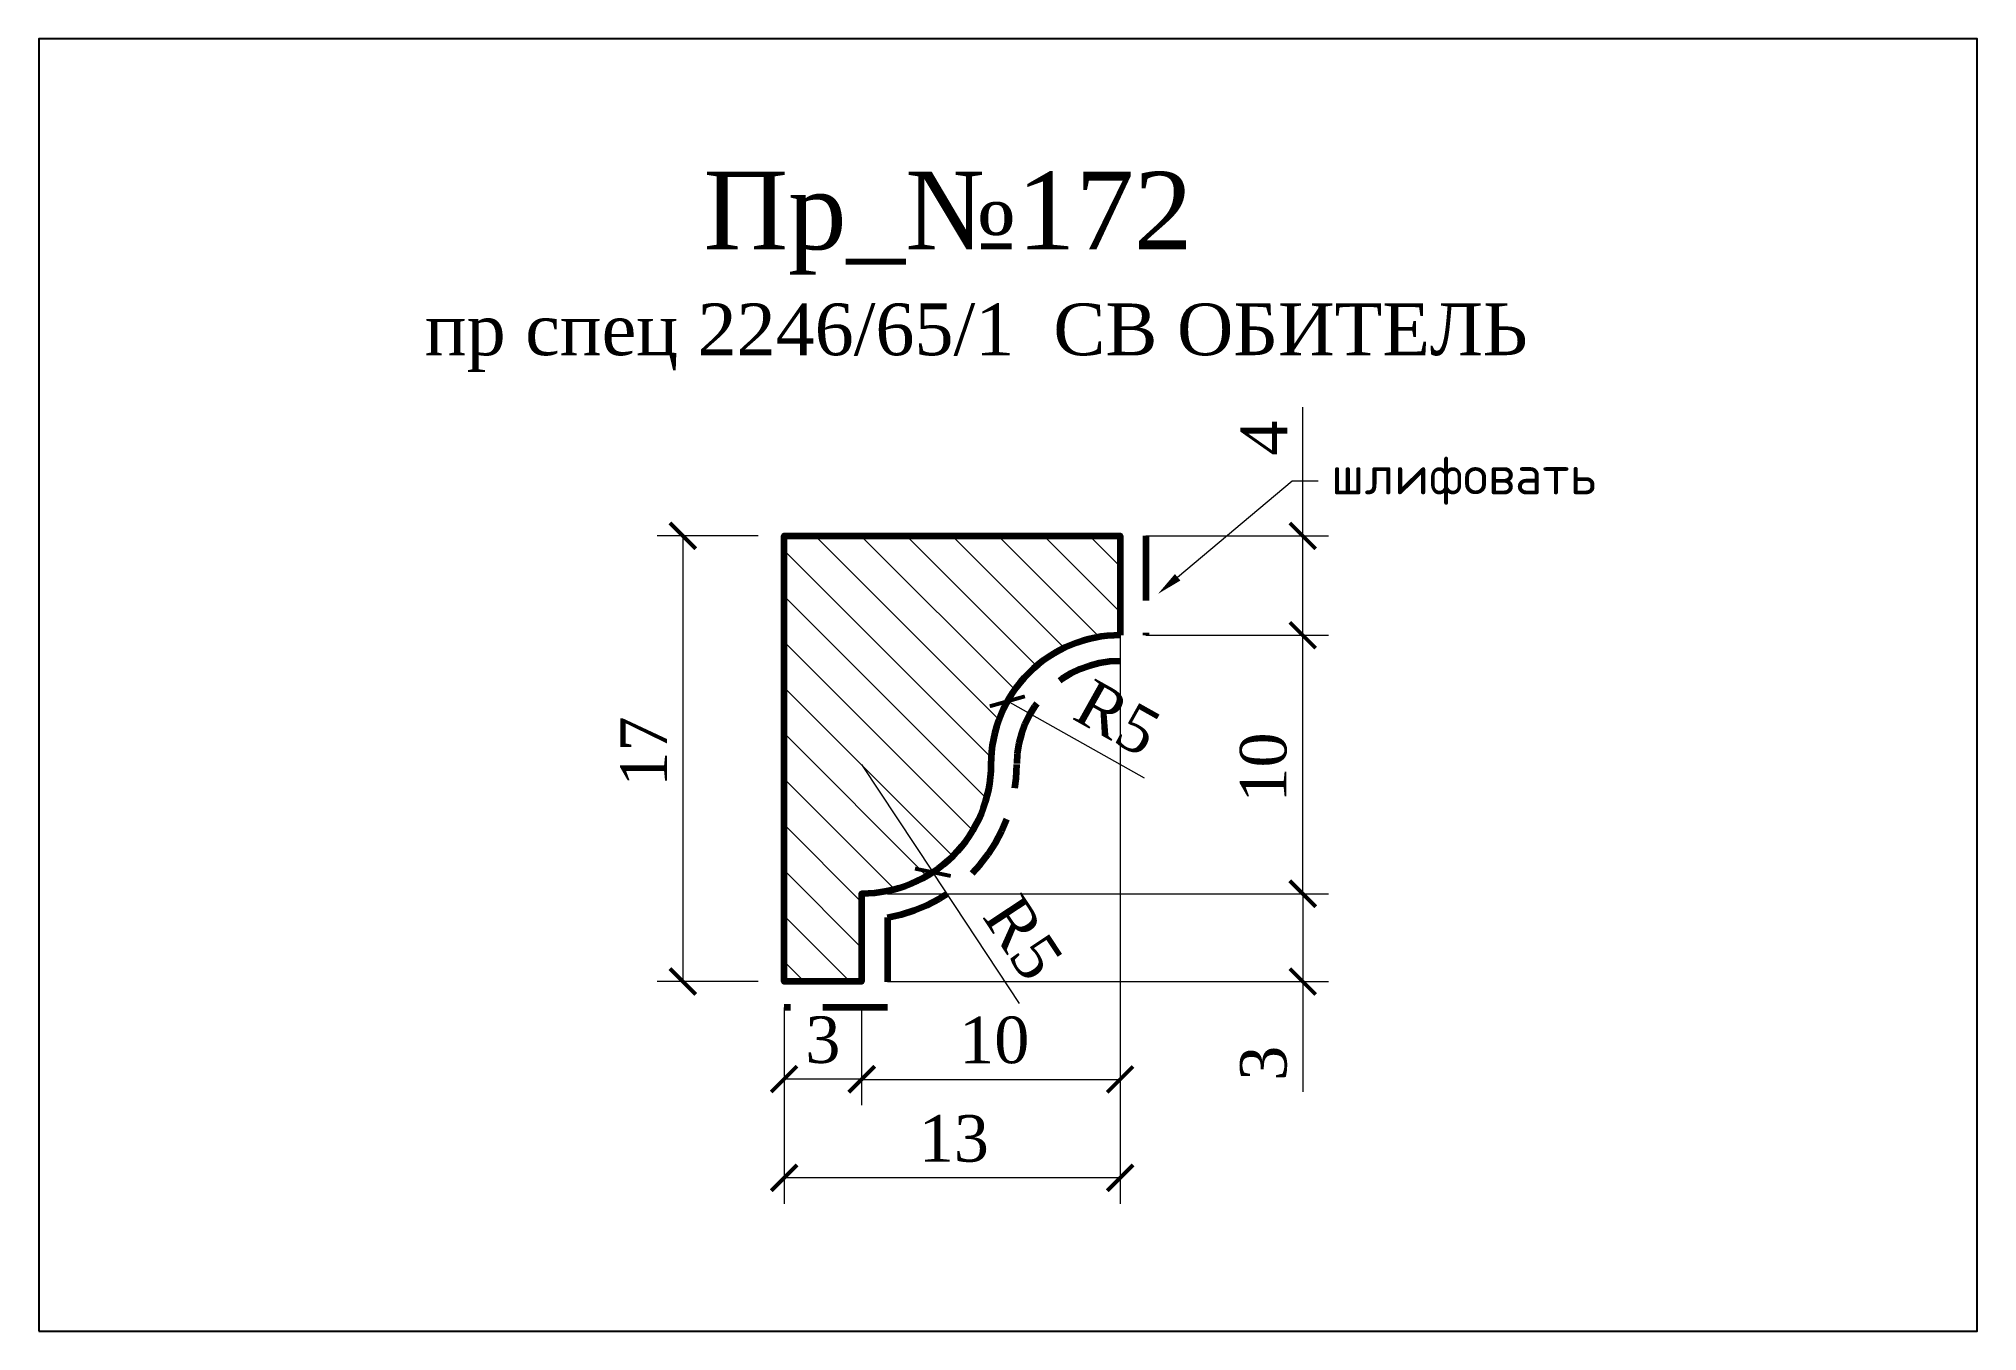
# Model space of a CAD drawing. Header units: millimetres. Extents: x 305081.7 to 305156.7, y -91857 to -91807.
import ezdxf
from ezdxf import colors
from ezdxf.entities.mleader import LeaderData, LeaderLine
from ezdxf.math import Vec2, Vec3

# ---------------------------------------------------------------- set-up
doc = ezdxf.new("R2010")
doc.units = ezdxf.units.MM
doc.header["$MEASUREMENT"] = 0
doc.linetypes.add('HIDDEN', pattern=[0.375, 0.25, -0.125])
doc.layers.add('Outside panel', color=7, linetype='Continuous', lineweight=18, true_color=0x7f5e57)
for name, color, linetype, lineweight in [('линия 15', 7, 'Continuous', 15), ('линия 50', 1, 'Continuous', 211), ('служебный слой РАЗМЕРЫ', 7, 'Continuous', 9)]:
    doc.layers.add(name, color=color, linetype=linetype, lineweight=lineweight)
doc.layers.add('размеры в модели', color=7, linetype='Continuous')
doc.styles.add('ELECT', font='times.ttf')
doc.styles.get("Standard").update_dxf_attribs({"font": 'times.ttf'})
doc.styles.add('ЕСКД профили текст', font='isocpeur.ttf')
doc.dimstyles.new('M_1', dxfattribs={"dimtxt": 1.8, "dimasz": 1, "dimexe": 1, "dimexo": 1, "dimgap": 0.6, "dimtad": 1, "dimdec": 0, "dimdsep": 46, "dimtxsty": 'Standard', "dimblk": 'ARCHTICK', "dimcen": -5, "dimclrd": 7, "dimclre": 7, "dimclrt": 7, "dimadec": 0, "dimazin": 0, "dimtfac": 1, "dimtdec": 0, "dimtmove": 0, "dimatfit": 3, "dimfxl": 1, "dimtolj": 1, "dimtzin": 0, "dimlwd": 5, "dimlwe": 5, "dimarcsym": 0})

# ---------------------------------------------------------------- blocks, each defined once
blk = doc.blocks.new('_ArchTick')
at = {"color": 0, "linetype": 'ByBlock', "const_width": 0.15}
blk.add_lwpolyline([(-0.5, -0.5), (0.5, 0.5)], dxfattribs=at)
blk = doc.blocks.new('*D10')
at = {"layer": 'Defpoints', "color": 0, "ltscale": 1000, "transparency": 16777216}
for p in [(305123.494, -91830.051), (305130.56, -91830.051), (305113.494, -91840.051)]:
    blk.add_point(p, dxfattribs=at)
at = {"layer": 'линия 15', "color": 7, "lineweight": 5, "ltscale": 1000, "transparency": 16777216}
for p, q in [((305124.494, -91830.051), (305131.56, -91830.051)), ((305130.56, -91840.051), (305130.56, -91830.051)), ((305114.494, -91840.051), (305131.56, -91840.051))]:
    blk.add_line(p, q, dxfattribs=at)
for p, rotation in [((305130.56, -91830.051), 90), ((305130.56, -91840.051), 270)]:
    blk.add_blockref('_ArchTick', p, dxfattribs=dict(at, rotation=rotation))
at = {"layer": 'линия 15', "color": 7, "ltscale": 1000, "transparency": 16777216, "insert": (305129.044, -91835.17), "char_height": 1.8, "attachment_point": 5, "rotation": 90}
blk.add_mtext('\\A1;10', dxfattribs=at)
blk = doc.blocks.new('*D9')
at = {"layer": 'Defpoints', "color": 0, "ltscale": 1000, "transparency": 16777216}
for p in [(305113.494, -91835.051), (305116.25, -91839.223)]:
    blk.add_point(p, dxfattribs=at)
at = {"layer": 'линия 15', "color": 7, "lineweight": 5, "ltscale": 1000, "transparency": 16777216}
for p in [(305113.494, -91835.051), (305119.603, -91844.296)]:
    blk.add_line(p, (305116.25, -91839.223), dxfattribs=at)
at = {"layer": 'линия 15', "color": 7, "lineweight": 5, "ltscale": 1000, "transparency": 16777216, "rotation": 123.45453245777}
blk.add_blockref('_ArchTick', (305116.25, -91839.223), dxfattribs=at)
at = {"layer": 'линия 15', "color": 7, "ltscale": 1000, "transparency": 16777216, "insert": (305119.742, -91841.758), "char_height": 1.8, "attachment_point": 5, "rotation": 303.45453}
blk.add_mtext('\\A1;R5', dxfattribs=at)
blk = doc.blocks.new('*D8')
at = {"layer": 'Defpoints', "color": 0, "ltscale": 1000, "transparency": 16777216}
for p in [(305119.131, -91832.609), (305123.494, -91835.051)]:
    blk.add_point(p, dxfattribs=at)
at = {"layer": 'линия 15', "color": 7, "lineweight": 5, "ltscale": 1000, "transparency": 16777216}
blk.add_line((305124.437, -91835.579), (305119.131, -91832.609), dxfattribs=at)
at = {"layer": 'линия 15', "color": 7, "lineweight": 5, "ltscale": 1000, "transparency": 16777216, "rotation": 150.7581006062937}
blk.add_blockref('_ArchTick', (305119.131, -91832.609), dxfattribs=at)
at = {"layer": 'линия 15', "color": 7, "ltscale": 1000, "transparency": 16777216, "insert": (305123.397, -91833.26), "char_height": 1.8, "attachment_point": 5, "rotation": 330.7581}
blk.add_mtext('\\A1;R5', dxfattribs=at)
blk = doc.blocks.new('*D7')
at = {"layer": 'Defpoints', "color": 0, "ltscale": 1000, "transparency": 16777216}
for p in [(305110.494, -91826.206), (305106.577, -91843.451), (305110.494, -91843.451)]:
    blk.add_point(p, dxfattribs=at)
at = {"layer": 'размеры в модели', "color": 7, "lineweight": 5, "ltscale": 1000, "transparency": 16777216}
for p, q in [((305109.494, -91826.206), (305105.577, -91826.206)), ((305106.577, -91826.206), (305106.577, -91843.451)), ((305109.494, -91843.451), (305105.577, -91843.451))]:
    blk.add_line(p, q, dxfattribs=at)
for p, rotation in [((305106.577, -91826.206), 90), ((305106.577, -91843.451), 270)]:
    blk.add_blockref('_ArchTick', p, dxfattribs=dict(at, rotation=rotation))
at = {"layer": 'размеры в модели', "color": 7, "ltscale": 1000, "transparency": 16777216, "insert": (305105.059, -91834.553), "char_height": 1.8, "attachment_point": 5, "rotation": 90}
blk.add_mtext('\\A1;17', dxfattribs=at)
blk = doc.blocks.new('*D6')
at = {"layer": 'Defpoints', "color": 0, "ltscale": 1000, "transparency": 16777216}
for p in [(305123.494, -91830.051), (305113.494, -91843.451), (305123.494, -91847.237)]:
    blk.add_point(p, dxfattribs=at)
at = {"layer": 'размеры в модели', "color": 7, "lineweight": 5, "ltscale": 1000, "transparency": 16777216}
for p, q in [((305123.494, -91831.051), (305123.494, -91848.237)), ((305113.494, -91844.451), (305113.494, -91848.237)), ((305113.494, -91847.237), (305123.494, -91847.237))]:
    blk.add_line(p, q, dxfattribs=at)
at = {"layer": 'размеры в модели', "color": 7, "lineweight": 5, "ltscale": 1000, "transparency": 16777216, "rotation": 180}
blk.add_blockref('_ArchTick', (305113.494, -91847.237), dxfattribs=at)
at = {"layer": 'размеры в модели', "color": 7, "lineweight": 5, "ltscale": 1000, "transparency": 16777216}
blk.add_blockref('_ArchTick', (305123.494, -91847.237), dxfattribs=at)
at = {"layer": 'размеры в модели', "color": 7, "ltscale": 1000, "transparency": 16777216, "insert": (305118.625, -91845.721), "char_height": 1.8, "attachment_point": 5}
blk.add_mtext('\\A1;10', dxfattribs=at)
blk = doc.blocks.new('*D5')
at = {"layer": 'Defpoints', "color": 0, "ltscale": 1000, "transparency": 16777216}
for p in [(305113.494, -91840.051), (305113.494, -91843.451), (305130.563, -91843.451)]:
    blk.add_point(p, dxfattribs=at)
at = {"layer": 'размеры в модели', "color": 7, "lineweight": 5, "ltscale": 1000, "transparency": 16777216}
for p, q in [((305114.494, -91840.051), (305131.563, -91840.051)), ((305130.563, -91840.051), (305130.563, -91843.451)), ((305114.494, -91843.451), (305131.563, -91843.451)), ((305130.563, -91843.451), (305130.563, -91847.713))]:
    blk.add_line(p, q, dxfattribs=at)
for p, rotation in [((305130.563, -91840.051), 90), ((305130.563, -91843.451), 270)]:
    blk.add_blockref('_ArchTick', p, dxfattribs=dict(at, rotation=rotation))
at = {"layer": 'размеры в модели', "color": 7, "ltscale": 1000, "transparency": 16777216, "insert": (305129.047, -91846.612), "char_height": 1.8, "attachment_point": 5, "rotation": 90}
blk.add_mtext('\\A1;3', dxfattribs=at)
blk = doc.blocks.new('*D4')
at = {"layer": 'Defpoints', "color": 0, "ltscale": 1000, "transparency": 16777216}
for p in [(305123.494, -91826.206), (305123.494, -91830.051), (305130.56, -91830.051)]:
    blk.add_point(p, dxfattribs=at)
at = {"layer": 'размеры в модели', "color": 7, "lineweight": 5, "ltscale": 1000, "transparency": 16777216}
for p, q in [((305130.56, -91826.206), (305130.56, -91821.224)), ((305124.494, -91826.206), (305131.56, -91826.206)), ((305130.56, -91830.051), (305130.56, -91826.206)), ((305124.494, -91830.051), (305131.56, -91830.051))]:
    blk.add_line(p, q, dxfattribs=at)
for p, rotation in [((305130.56, -91826.206), 90), ((305130.56, -91830.051), 270)]:
    blk.add_blockref('_ArchTick', p, dxfattribs=dict(at, rotation=rotation))
at = {"layer": 'размеры в модели', "color": 7, "ltscale": 1000, "transparency": 16777216, "insert": (305129.06, -91822.422), "char_height": 1.8, "attachment_point": 5, "rotation": 90}
blk.add_mtext('\\A1;4', dxfattribs=at)
blk = doc.blocks.new('*D3')
at = {"layer": 'Defpoints', "color": 0, "ltscale": 1000, "transparency": 16777216}
for p in [(305110.494, -91843.451), (305113.494, -91843.451), (305110.494, -91847.225)]:
    blk.add_point(p, dxfattribs=at)
at = {"layer": 'размеры в модели', "color": 7, "lineweight": 5, "ltscale": 1000, "transparency": 16777216}
for p, q in [((305110.494, -91844.451), (305110.494, -91848.225)), ((305113.494, -91844.451), (305113.494, -91848.225)), ((305113.494, -91847.225), (305110.494, -91847.225))]:
    blk.add_line(p, q, dxfattribs=at)
at = {"layer": 'размеры в модели', "color": 7, "lineweight": 5, "ltscale": 1000, "transparency": 16777216, "rotation": 180}
blk.add_blockref('_ArchTick', (305110.494, -91847.225), dxfattribs=at)
at = {"layer": 'размеры в модели', "color": 7, "lineweight": 5, "ltscale": 1000, "transparency": 16777216}
blk.add_blockref('_ArchTick', (305113.494, -91847.225), dxfattribs=at)
at = {"layer": 'размеры в модели', "color": 7, "ltscale": 1000, "transparency": 16777216, "insert": (305111.994, -91845.71), "char_height": 1.8, "attachment_point": 5}
blk.add_mtext('\\A1;3', dxfattribs=at)
blk = doc.blocks.new('*D2')
at = {"layer": 'Defpoints', "color": 0, "ltscale": 1000, "transparency": 16777216}
for p in [(305123.494, -91828.128), (305110.494, -91843.451), (305110.494, -91851.045)]:
    blk.add_point(p, dxfattribs=at)
at = {"layer": 'размеры в модели', "color": 7, "lineweight": 5, "ltscale": 1000, "transparency": 16777216}
for p, q in [((305123.494, -91829.128), (305123.494, -91852.045)), ((305110.494, -91844.451), (305110.494, -91852.045)), ((305123.494, -91851.045), (305110.494, -91851.045))]:
    blk.add_line(p, q, dxfattribs=at)
at = {"layer": 'размеры в модели', "color": 7, "lineweight": 5, "ltscale": 1000, "transparency": 16777216, "rotation": 180}
blk.add_blockref('_ArchTick', (305110.494, -91851.045), dxfattribs=at)
at = {"layer": 'размеры в модели', "color": 7, "lineweight": 5, "ltscale": 1000, "transparency": 16777216}
blk.add_blockref('_ArchTick', (305123.494, -91851.045), dxfattribs=at)
at = {"layer": 'размеры в модели', "color": 7, "ltscale": 1000, "transparency": 16777216, "insert": (305117.06, -91849.53), "char_height": 1.8, "attachment_point": 5}
blk.add_mtext('\\A1;13', dxfattribs=at)

msp = doc.modelspace()

# ---------------------------------------------------------------- hatches: boundary and pattern name
at = {"layer": 'Outside panel', "ltscale": 1000}
h = msp.add_hatch(dxfattribs=at)
h.set_pattern_fill('ANSI31', color=256, scale=10, angle=90)
h.set_pattern_definition([(135, (-6299.547, 7375.2221), (-0.8838834765, -0.8838834765), [])])
edge = h.paths.add_edge_path()
edge.add_arc((305123.494, -91835.051), 5, 90, 180)
edge.add_arc((305113.494, -91835.051), 5, -90, 0, ccw=False)
edge.add_line((305113.494, -91840.051), (305113.494, -91843.451))
edge.add_line((305113.494, -91843.451), (305110.494, -91843.451))
edge.add_line((305110.494, -91843.451), (305110.494, -91826.206))
edge.add_line((305110.494, -91826.206), (305123.494, -91826.206))
edge.add_line((305123.494, -91826.206), (305123.494, -91830.051))

# ---------------------------------------------------------------- linework, layer by layer
at = {"color": 6, "ltscale": 1000}
msp.add_lwpolyline([(305081.657, -91856.977), (305156.657, -91856.977), (305156.657, -91806.977), (305081.657, -91806.977)], close=True, dxfattribs=at)
at = {"layer": 'линия 50', "color": 7}
msp.add_lwpolyline([(305123.494, -91830.051, 0.414214), (305118.494, -91835.051, -0.414214), (305113.494, -91840.051), (305113.494, -91843.451), (305110.494, -91843.451), (305110.494, -91826.206), (305123.494, -91826.206), (305123.494, -91830.051)], format="xyb", dxfattribs=at)
at = {"layer": 'линия 50', "color": 1, "linetype": 'HIDDEN', "ltscale": 10, "true_color": 0xff0909}
msp.add_lwpolyline([(305124.494, -91826.206), (305124.494, -91830.05)], dxfattribs=at)
msp.add_lwpolyline([(305123.493, -91831.051, 0.414156), (305119.494, -91835.051, -0.365977), (305114.494, -91840.967), (305114.494, -91844.451), (305110.494, -91844.451)], format="xyb", dxfattribs=at)

# ---------------------------------------------------------------- texts
at = {"color": 5, "ltscale": 1000, "style": 'ELECT'}
msp.add_text('Пр_№172', height=3, dxfattribs=at).set_placement((305107.374, -91815.123))
at = {"color": 7, "ltscale": 1000, "style": 'ELECT'}
msp.add_text('пр спец 2246/65/1  СВ ОБИТЕЛЬ ', height=2, dxfattribs=at).set_placement((305096.595, -91819.218))

# ---------------------------------------------------------------- dimensions: what is measured, and where the dimension line sits
at = {"layer": 'линия 15', "color": 5, "ltscale": 1000}
dim = msp.add_linear_dim(base=(305130.56, -91830.051), p1=(305113.494, -91840.051), p2=(305123.494, -91830.051), angle=90, dimstyle='M_1', dxfattribs=at)
dim.commit()
dim.dimension.update_dxf_attribs({"geometry": '*D10', "text_midpoint": (305130.56, -91835.17), "dimtype": 128})
dim = msp.add_radius_dim(center=(305123.494, -91835.051), mpoint=(305119.131, -91832.609), dimstyle='M_1', dxfattribs=at)
dim.commit()
dim.dimension.update_dxf_attribs({"geometry": '*D8', "text_midpoint": (305122.657, -91834.583), "dimtype": 132})
dim = msp.add_radius_dim(center=(305113.494, -91835.051), mpoint=(305116.25, -91839.223), dimstyle='M_1', dxfattribs=at)
dim.commit()
dim.dimension.update_dxf_attribs({"geometry": '*D9', "text_midpoint": (305119.742, -91841.758)})
at = {"layer": 'размеры в модели', "color": 5, "ltscale": 1000}
for base, p1, p2, picture, middle in [((305130.56, -91830.051), (305123.494, -91826.206), (305123.494, -91830.051), '*D4', (305130.56, -91822.422)), ((305106.577, -91843.451), (305110.494, -91826.206), (305110.494, -91843.451), '*D7', (305106.577, -91834.553)), ((305130.563, -91843.451), (305113.494, -91840.051), (305113.494, -91843.451), '*D5', (305130.563, -91846.612))]:
    dim = msp.add_linear_dim(base=base, p1=p1, p2=p2, angle=90, dimstyle='M_1', dxfattribs=at)
    dim.commit()
    dim.dimension.update_dxf_attribs({"geometry": picture, "text_midpoint": middle, "dimtype": 128})
for base, p1, p2, picture, middle in [((305110.494, -91851.045), (305123.494, -91828.128), (305110.494, -91843.451), '*D2', (305117.06, -91851.045)), ((305123.494, -91847.237), (305113.494, -91843.451), (305123.494, -91830.051), '*D6', (305118.625, -91847.237))]:
    dim = msp.add_linear_dim(base=base, p1=p1, p2=p2, dimstyle='M_1', dxfattribs=at)
    dim.commit()
    dim.dimension.update_dxf_attribs({"geometry": picture, "text_midpoint": middle, "dimtype": 128})
dim = msp.add_linear_dim(base=(305110.494, -91847.225), p1=(305113.494, -91843.451), p2=(305110.494, -91843.451), dimstyle='M_1', dxfattribs=at)
dim.commit()
dim.dimension.update_dxf_attribs({"geometry": '*D3', "text_midpoint": (305111.994, -91845.71)})

# ---------------------------------------------------------------- leaders
at = {"layer": 'служебный слой РАЗМЕРЫ'}
ml = msp.add_multileader_mtext('Standard', dxfattribs=at)
ml.set_content('\\A1;шлифовать', color=256, style='ЕСКД профили текст')
ml.set_leader_properties(color=256, linetype='ByLayer', lineweight=-1)
ml.build(insert=Vec2(0, 0))
ml.multileader.update_dxf_attribs({"dogleg_length": 1, "arrow_head_size": 1})
ctx = ml.context
ctx.base_point, ctx.char_height, ctx.arrow_head_size, ctx.landing_gap_size, ctx.plane_origin = Vec3(305131.154, -91824.078), 1.5, 1, 0.5, Vec3(305150.189, -91793.223)
notes = []
notes.append((ctx, [(1, (1, 1, 0), (305130.154, -91824.078), (1, 0), 1, [(0, [(305124.956, -91828.455)], 0, [])])]))
ctx.mtext.insert, ctx.mtext.flow_direction = Vec3(305131.654, -91823.103), 5
for ctx, leaders in notes:
    for number, flags, end, landing, length, lines in leaders:
        leader = LeaderData()
        leader.index, (leader.has_last_leader_line, leader.has_dogleg_vector, leader.attachment_direction) = number, flags
        leader.last_leader_point, leader.dogleg_vector, leader.dogleg_length = Vec3(end), Vec3(landing), length
        for number, points, colour, breaks in lines:
            line = LeaderLine()
            line.index, line.vertices, line.color, line.breaks = number, Vec3.list(points), colors.encode_raw_color(colour), breaks
            leader.lines.append(line)
        ctx.leaders.append(leader)

doc.saveas('drawing.dxf')
